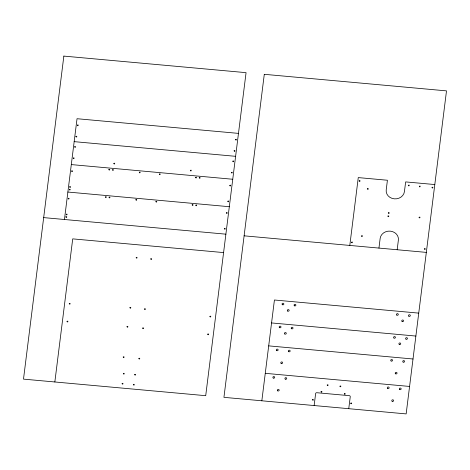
<?xml version="1.0" encoding="UTF-8"?>
<svg xmlns="http://www.w3.org/2000/svg" width="470" height="470" viewBox="0 0 470 470"><rect width="100%" height="100%" fill="white"/><g stroke="black" fill="none" stroke-linecap="round" stroke-linejoin="round"><path stroke-width="0.7" d="M64.449 219.502L77.033 118.716L238.478 133.386M54.843 381.975L72.715 238.872L223.591 252.584M261.837 400.787L274.427 300.001L418.741 313.12M314.136 405.539L315.629 393.59A1.099 0.975 -1.9 0 1 316.839 392.72L349.275 395.67A1.099 0.975 -1.9 0 1 350.25 396.733L348.758 408.689M349.798 245.434L358.269 177.595L387.421 180.245L386.211 189.939A9.165 8.119 -1.9 0 0 394.312 198.839A9.165 8.119 -1.9 0 0 404.435 191.596L405.645 181.902L434.797 184.551M378.949 248.084L380.16 238.39A9.165 8.119 -1.9 0 1 390.282 231.146A9.165 8.119 -1.9 0 1 398.384 240.047L397.173 249.74M74.172 141.646L235.611 156.322M71.305 164.582L232.75 179.258M67.874 192.042L229.319 206.712M43.675 217.61L225.888 234.172M244.112 235.828L426.325 252.39M271.56 322.937L415.88 336.056M268.699 345.873L413.012 358.992M265.268 373.333L409.582 386.446M351.478 242.32C352.394 244.089 352.958 240.781 351.478 242.32M359.139 180.944C360.09 182.713 360.59 179.387 359.139 180.944M361.471 236.04C362.341 237.797 363.028 234.559 361.483 235.993M367.364 188.875C368.31 190.644 368.815 187.336 367.364 188.875M419.081 217.428C420.045 219.196 420.497 215.883 419.081 217.428M424.363 248.941C425.332 250.71 425.773 247.402 424.363 248.941M432.03 187.565C433.011 189.339 433.411 186.014 432.03 187.565M63.85 56.095L23.5 379.126L205.713 395.687L246.063 72.656L63.85 56.095M264.287 74.313L223.937 397.344L406.151 413.906L446.5 90.875L264.287 74.313M77.356 125.149C77.832 127.088 79.113 123.957 77.356 125.149M75.94 136.459C76.416 138.392 77.703 135.266 75.94 136.459M74.654 146.793C75.129 148.732 76.41 145.6 74.654 146.793M73.238 158.096C73.714 160.035 74.994 156.91 73.238 158.096M71.628 171.021C72.104 172.954 73.385 169.829 71.628 171.021M69.648 186.849C70.124 188.787 71.405 185.656 69.648 186.849M69.325 189.434C69.801 191.372 71.082 188.241 69.325 189.434M68.197 198.475C68.673 200.414 69.954 197.288 68.197 198.475M66.217 214.308C66.693 216.241 67.974 213.116 66.217 214.308M65.894 216.893C66.37 218.826 67.651 215.701 65.894 216.893M69.254 303.608C69.73 305.547 71.011 302.416 69.254 303.608M108.858 169.505C109.334 171.438 110.615 168.313 108.858 169.505M67.034 321.374C67.51 323.313 68.79 320.182 67.034 321.374M113.852 163.425C114.328 165.358 115.614 162.232 113.852 163.425M112.5 169.834C112.976 171.773 114.257 168.642 112.5 169.834M105.427 196.959C105.903 198.898 107.184 195.773 105.427 196.959M109.069 197.294C109.545 199.227 110.826 196.102 109.069 197.294M139.285 172.267C139.76 174.206 141.041 171.08 139.285 172.267M135.859 199.726C136.335 201.665 137.616 198.534 135.859 199.726M136.188 257.584C136.664 259.516 137.945 256.391 136.188 257.584M159.33 174.088C159.806 176.027 161.087 172.901 159.33 174.088M155.899 201.548C156.375 203.487 157.656 200.355 155.899 201.548M129.931 307.65C130.407 309.589 131.688 306.464 129.931 307.65M127.006 326.662C127.482 328.601 128.762 325.469 127.006 326.662M123.211 357.024C123.686 358.963 124.967 355.837 123.211 357.024M150.764 258.905C151.24 260.844 152.521 257.719 150.764 258.905M123.363 373.538C123.839 375.477 125.12 372.346 123.363 373.538M122.112 383.549C122.588 385.488 123.869 382.363 122.112 383.549M144.507 308.978C144.983 310.911 146.264 307.785 144.507 308.978M142.674 328.084C143.15 330.022 144.431 326.897 142.674 328.084M190.385 170.381C190.861 172.314 192.142 169.188 190.385 170.381M138.885 358.451C139.361 360.384 140.642 357.259 138.885 358.451M134.661 374.566C135.137 376.499 136.417 373.374 134.661 374.566M133.41 384.578C133.885 386.516 135.166 383.385 133.41 384.578M195.591 177.384C196.066 179.323 197.347 176.197 195.591 177.384M199.233 177.719C199.709 179.652 200.99 176.526 199.233 177.719M192.16 204.844C192.635 206.782 193.916 203.651 192.16 204.844M195.808 205.173C196.284 207.111 197.564 203.986 195.808 205.173M235.517 139.525C235.993 141.464 237.274 138.333 235.517 139.525M234.107 150.829C234.583 152.768 235.864 149.642 234.107 150.829M232.814 161.169C233.29 163.102 234.571 159.976 232.814 161.169M231.405 172.472C231.88 174.411 233.161 171.28 231.405 172.472M229.789 185.397C230.265 187.33 231.546 184.205 229.789 185.397M227.815 201.225C228.291 203.158 229.572 200.032 227.815 201.225M226.358 212.851C226.834 214.79 228.114 211.659 226.358 212.851M224.384 228.679C224.86 230.617 226.141 227.492 224.384 228.679M209.925 316.392C210.401 318.331 211.682 315.2 209.925 316.392M207.705 334.158C208.181 336.097 209.461 332.966 207.705 334.158M312.485 399.712C312.961 401.65 314.242 398.519 312.485 399.712M321.045 391.669C321.521 393.607 322.802 390.476 321.045 391.669M327.22 385.042C327.696 386.98 328.977 383.849 327.22 385.042M339.974 386.199C340.45 388.138 341.731 385.012 339.974 386.199M388.343 212.875C388.819 214.808 390.1 211.682 388.343 212.875M387.938 216.106C388.414 218.039 389.695 214.913 387.938 216.106M344.369 393.789C344.845 395.722 346.126 392.597 344.369 393.789M408.371 185.292C408.847 187.23 410.128 184.099 408.371 185.292M350.749 403.19C351.225 405.122 352.506 401.997 350.749 403.19M419.305 186.285C419.781 188.223 421.061 185.092 419.305 186.285M406.004 339.129A0.917 0.811 -1.9 0 0 407.455 338.553A0.917 0.811 -1.9 0 0 406.174 337.73A0.917 0.811 -1.9 0 0 406.004 339.129M393.978 338.036A0.917 0.811 -1.9 0 0 395.429 337.46A0.917 0.811 -1.9 0 0 394.148 336.637A0.917 0.811 -1.9 0 0 393.978 338.036M399.265 344.398A0.917 0.811 -1.9 0 0 400.716 343.823A0.917 0.811 -1.9 0 0 399.435 343A0.917 0.811 -1.9 0 0 399.265 344.398M291.57 328.73A0.917 0.811 -1.9 0 0 293.022 328.154A0.917 0.811 -1.9 0 0 291.747 327.332A0.917 0.811 -1.9 0 0 291.57 328.73M279.544 327.637A0.917 0.811 -1.9 0 0 280.995 327.061A0.917 0.811 -1.9 0 0 279.721 326.239A0.917 0.811 -1.9 0 0 279.544 327.637M284.832 334A0.917 0.811 -1.9 0 0 286.283 333.424A0.917 0.811 -1.9 0 0 285.008 332.601A0.917 0.811 -1.9 0 0 284.832 334M408.865 316.193A0.917 0.811 -1.9 0 0 410.322 315.623A0.917 0.811 -1.9 0 0 409.041 314.794A0.917 0.811 -1.9 0 0 408.865 316.193M396.839 315.1A0.917 0.811 -1.9 0 0 398.296 314.53A0.917 0.811 -1.9 0 0 397.015 313.702A0.917 0.811 -1.9 0 0 396.839 315.1M402.126 321.462A0.917 0.811 -1.9 0 0 403.583 320.887A0.917 0.811 -1.9 0 0 402.302 320.064A0.917 0.811 -1.9 0 0 402.126 321.462M294.437 305.794A0.917 0.811 -1.9 0 0 295.889 305.218A0.917 0.811 -1.9 0 0 294.608 304.396A0.917 0.811 -1.9 0 0 294.437 305.794M282.411 304.701A0.917 0.811 -1.9 0 0 283.862 304.125A0.917 0.811 -1.9 0 0 282.582 303.303A0.917 0.811 -1.9 0 0 282.411 304.701M287.693 311.064A0.917 0.811 -1.9 0 0 289.15 310.488A0.917 0.811 -1.9 0 0 287.869 309.665A0.917 0.811 -1.9 0 0 287.693 311.064M392.162 401.251A0.917 0.811 -1.9 0 0 393.613 400.675A0.917 0.811 -1.9 0 0 392.338 399.853A0.917 0.811 -1.9 0 0 392.162 401.251M387.68 388.431A0.917 0.811 -1.9 0 0 389.137 387.856A0.917 0.811 -1.9 0 0 387.856 387.033A0.917 0.811 -1.9 0 0 387.68 388.431M399.706 389.524A0.917 0.811 -1.9 0 0 401.163 388.948A0.917 0.811 -1.9 0 0 399.882 388.126A0.917 0.811 -1.9 0 0 399.706 389.524M277.729 390.852A0.917 0.811 -1.9 0 0 279.186 390.276A0.917 0.811 -1.9 0 0 277.905 389.454A0.917 0.811 -1.9 0 0 277.729 390.852M285.278 379.126A0.917 0.811 -1.9 0 0 286.729 378.55A0.917 0.811 -1.9 0 0 285.449 377.727A0.917 0.811 -1.9 0 0 285.278 379.126M273.252 378.033A0.917 0.811 -1.9 0 0 274.703 377.457A0.917 0.811 -1.9 0 0 273.423 376.629A0.917 0.811 -1.9 0 0 273.252 378.033M395.593 373.797A0.917 0.811 -1.9 0 0 397.044 373.221A0.917 0.811 -1.9 0 0 395.764 372.393A0.917 0.811 -1.9 0 0 395.593 373.797M391.111 360.972A0.917 0.811 -1.9 0 0 392.568 360.396A0.917 0.811 -1.9 0 0 391.287 359.573A0.917 0.811 -1.9 0 0 391.111 360.972M403.137 362.065A0.917 0.811 -1.9 0 0 404.594 361.489A0.917 0.811 -1.9 0 0 403.313 360.666A0.917 0.811 -1.9 0 0 403.137 362.065M281.16 363.392A0.917 0.811 -1.9 0 0 282.611 362.816A0.917 0.811 -1.9 0 0 281.336 361.994A0.917 0.811 -1.9 0 0 281.16 363.392M288.703 351.666A0.917 0.811 -1.9 0 0 290.16 351.09A0.917 0.811 -1.9 0 0 288.88 350.268A0.917 0.811 -1.9 0 0 288.703 351.666M276.677 350.573A0.917 0.811 -1.9 0 0 278.134 349.997A0.917 0.811 -1.9 0 0 276.853 349.175A0.917 0.811 -1.9 0 0 276.677 350.573"/></g></svg>
